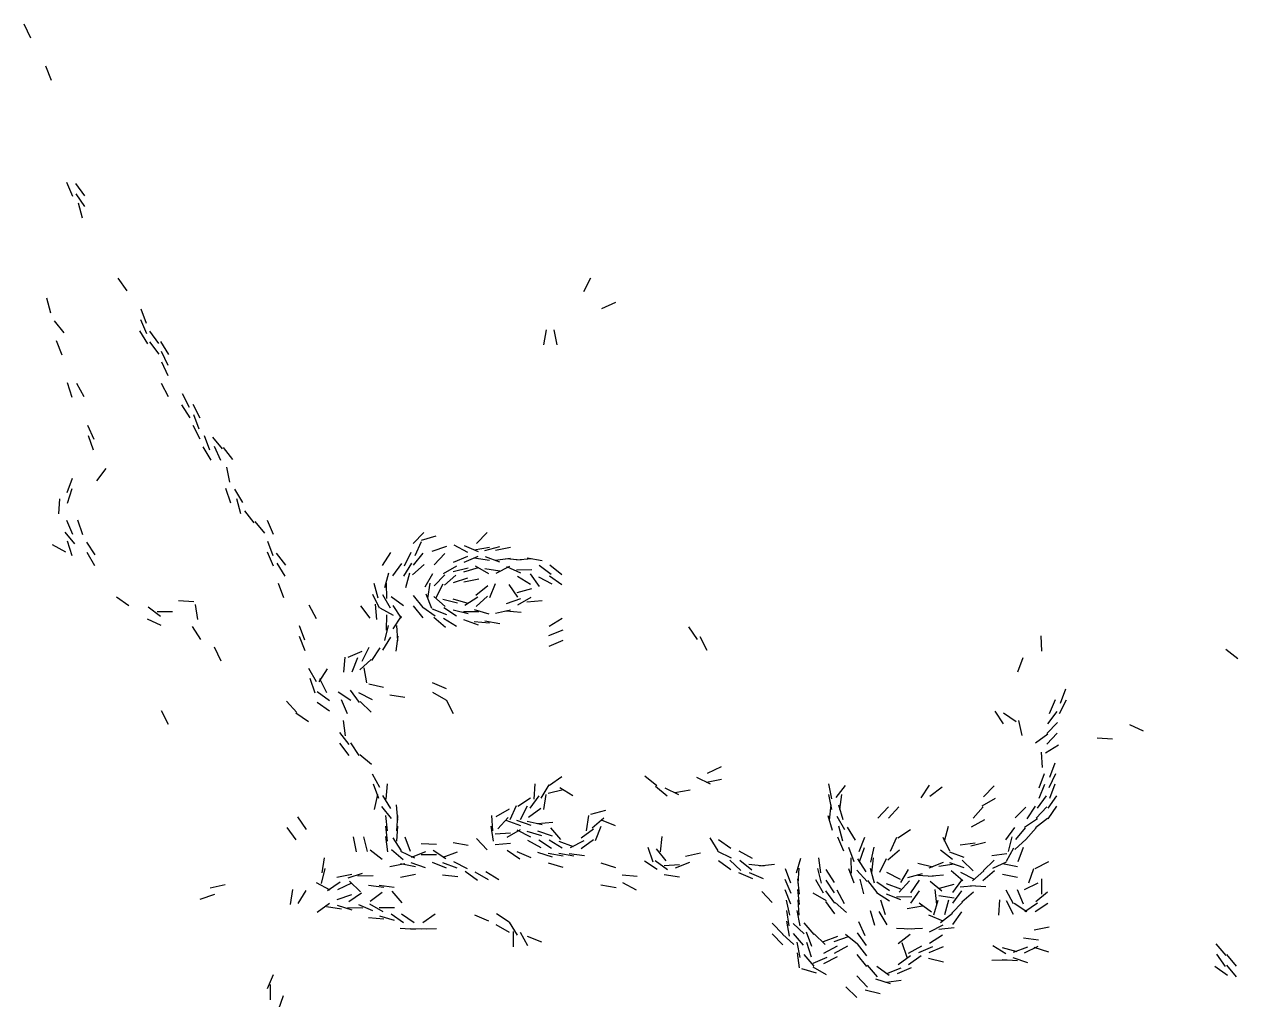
# Model space of a CAD drawing. Extents: x -664598 to -661481, y -979343 to -976126.
# Drawn here: x -663523.5 to -663293.7, y -978468.7 to -978283.9 of the extents above; entities that cross this region are included whole.
import ezdxf

# ---------------------------------------------------------------- set-up
doc = ezdxf.new("R2010")
doc.units = 0

msp = doc.modelspace()

# ---------------------------------------------------------------- linework, layer by layer
at = {"layer": 'CLIFF'}
for p, q in [((-663522.248, -978286.545), (-663523.512, -978283.935)), ((-663518.357, -978294.592), (-663519.403, -978291.888)), ((-663514.304, -978316.571), (-663515.456, -978313.909)), ((-663512.02, -978316.407), (-663513.74, -978314.073)), ((-663512.053, -978318.431), (-663513.707, -978316.049)), ((-663512.5, -978320.639), (-663513.26, -978317.841)), ((-663504.045, -978334.426), (-663505.715, -978332.054)), ((-663417.551, -978334.525), (-663416.209, -978331.955)), ((-663518.492, -978338.637), (-663519.268, -978335.843)), ((-663500.364, -978340.595), (-663501.396, -978337.885)), ((-663411.553, -978336.656), (-663414.207, -978337.824)), ((-663515.962, -978342.363), (-663517.798, -978340.117)), ((-663500.333, -978342.583), (-663501.427, -978339.897)), ((-663500.13, -978344.481), (-663501.63, -978341.999)), ((-663498.005, -978344.396), (-663499.755, -978342.084)), ((-663425.139, -978344.667), (-663424.621, -978341.813)), ((-663422.594, -978344.662), (-663423.166, -978341.818)), ((-663516.33, -978346.582), (-663517.43, -978343.898)), ((-663497.997, -978346.39), (-663499.763, -978344.09)), ((-663496.111, -978346.469), (-663497.649, -978344.011)), ((-663496.243, -978348.542), (-663497.517, -978345.938)), ((-663496.267, -978350.554), (-663497.493, -978347.926)), ((-663514.438, -978354.621), (-663515.322, -978351.859)), ((-663512.191, -978354.516), (-663513.569, -978351.964)), ((-663496.221, -978354.532), (-663497.539, -978351.948)), ((-663492.232, -978356.537), (-663493.528, -978353.943)), ((-663492.085, -978358.453), (-663493.675, -978356.027)), ((-663490.221, -978358.532), (-663491.539, -978355.948)), ((-663490.367, -978360.596), (-663491.393, -978357.884)), ((-663510.279, -978362.56), (-663511.481, -978359.92)), ((-663490.209, -978362.525), (-663491.551, -978359.955)), ((-663510.388, -978364.604), (-663511.372, -978361.876)), ((-663488.345, -978364.588), (-663489.415, -978361.892)), ((-663485.95, -978364.353), (-663487.81, -978362.127)), ((-663488.151, -978366.493), (-663489.609, -978363.987)), ((-663486.281, -978366.56), (-663487.479, -978363.92)), ((-663483.995, -978366.388), (-663485.765, -978364.092)), ((-663509.762, -978370.391), (-663507.998, -978368.089)), ((-663484.614, -978370.665), (-663485.146, -978367.815)), ((-663515.406, -978372.591), (-663514.354, -978369.889)), ((-663515.302, -978374.627), (-663514.458, -978371.853)), ((-663484.405, -978374.61), (-663485.355, -978371.87)), ((-663482.14, -978374.487), (-663483.62, -978371.993)), ((-663516.976, -978376.687), (-663516.784, -978373.793)), ((-663482.481, -978376.634), (-663483.279, -978373.846)), ((-663479.989, -978378.384), (-663481.771, -978376.096)), ((-663514.312, -978380.574), (-663515.448, -978377.906)), ((-663512.412, -978380.612), (-663513.348, -978377.868)), ((-663477.946, -978380.349), (-663479.814, -978378.131)), ((-663476.31, -978380.573), (-663477.45, -978377.907)), ((-663513.966, -978382.365), (-663515.794, -978380.115)), ((-663514.416, -978384.614), (-663515.344, -978381.866)), ((-663510.07, -978384.443), (-663511.69, -978382.037)), ((-663476.365, -978384.596), (-663477.395, -978381.884)), ((-663449.89, -978382.28), (-663447.87, -978380.2)), ((-663449.471, -978384.564), (-663448.289, -978381.916)), ((-663448.265, -978381.671), (-663445.495, -978380.809)), ((-663437.873, -978382.296), (-663435.887, -978380.184)), ((-663515.612, -978383.943), (-663518.148, -978382.537)), ((-663510.135, -978386.484), (-663511.625, -978383.996)), ((-663476.302, -978386.57), (-663477.458, -978383.91)), ((-663473.993, -978386.387), (-663475.767, -978384.093)), ((-663455.651, -978386.468), (-663454.109, -978384.012)), ((-663451.538, -978386.532), (-663450.222, -978383.948)), ((-663449.779, -978386.378), (-663447.981, -978384.102)), ((-663446.25, -978383.715), (-663443.51, -978382.765)), ((-663445.868, -978386.301), (-663443.892, -978384.179)), ((-663442.149, -978382.538), (-663439.611, -978383.942)), ((-663440.208, -978382.657), (-663437.552, -978383.823)), ((-663438.311, -978383.476), (-663435.449, -978383.004)), ((-663436.275, -978383.634), (-663433.485, -978382.846)), ((-663434.303, -978383.52), (-663431.457, -978382.96)), ((-663474.125, -978388.478), (-663475.635, -978386.002)), ((-663453.711, -978388.428), (-663452.049, -978386.052)), ((-663451.649, -978388.469), (-663450.111, -978386.011)), ((-663449.974, -978388.192), (-663447.786, -978386.288)), ((-663444.134, -978387.968), (-663441.626, -978386.512)), ((-663442.21, -978385.818), (-663439.55, -978384.662)), ((-663440.266, -978387.666), (-663437.494, -978386.814)), ((-663440.221, -978385.79), (-663437.539, -978384.69)), ((-663438.313, -978385.017), (-663435.447, -978385.463)), ((-663438.129, -978386.503), (-663435.631, -978387.977)), ((-663436.232, -978384.715), (-663433.528, -978385.765)), ((-663434.32, -978385.408), (-663431.44, -978385.072)), ((-663434.166, -978387.909), (-663431.594, -978386.571)), ((-663432.324, -978385.106), (-663429.436, -978385.374)), ((-663432.213, -978386.668), (-663429.547, -978387.812)), ((-663430.323, -978385.38), (-663427.437, -978385.1)), ((-663428.307, -978384.985), (-663425.453, -978385.495)), ((-663426.033, -978386.361), (-663423.727, -978388.119)), ((-663424.011, -978386.332), (-663421.749, -978388.148)), ((-663455.252, -978390.641), (-663454.508, -978387.839)), ((-663451.282, -978390.633), (-663450.478, -978387.847)), ((-663447.61, -978390.493), (-663446.15, -978387.987)), ((-663445.895, -978390.276), (-663443.865, -978388.204)), ((-663443.967, -978390.2), (-663441.793, -978388.28)), ((-663442.285, -978387.597), (-663439.475, -978386.883)), ((-663442.257, -978389.695), (-663439.503, -978388.785)), ((-663440.3, -978389.533), (-663437.46, -978388.947)), ((-663436.314, -978387.025), (-663433.446, -978387.455)), ((-663430.33, -978387.25), (-663427.43, -978387.23)), ((-663430.107, -978388.467), (-663427.653, -978390.013)), ((-663427.717, -978388.056), (-663426.043, -978390.424)), ((-663426.171, -978388.579), (-663423.589, -978389.901)), ((-663424.068, -978388.408), (-663421.692, -978390.072)), ((-663474.369, -978392.597), (-663475.391, -978389.883)), ((-663456.524, -978392.646), (-663457.236, -978389.834)), ((-663454.861, -978392.69), (-663454.899, -978389.79)), ((-663447.111, -978392.672), (-663446.649, -978389.808)), ((-663445.544, -978392.529), (-663444.216, -978389.951)), ((-663435.756, -978390.324), (-663438.004, -978392.156)), ((-663434.323, -978389.901), (-663435.437, -978392.579)), ((-663430.069, -978392.442), (-663431.691, -978390.038)), ((-663427.486, -978390.84), (-663430.274, -978391.64)), ((-663503.684, -978394.06), (-663506.076, -978392.42)), ((-663491.432, -978393.313), (-663494.328, -978393.167)), ((-663456.248, -978394.545), (-663457.512, -978391.935)), ((-663454.17, -978394.504), (-663455.59, -978391.976)), ((-663451.722, -978394.113), (-663454.038, -978392.367)), ((-663447.979, -978394.376), (-663449.781, -978392.104)), ((-663446.363, -978394.595), (-663447.397, -978391.885)), ((-663443.783, -978394.188), (-663445.977, -978392.292)), ((-663441.474, -978393.596), (-663444.286, -978392.884)), ((-663439.486, -978393.639), (-663442.274, -978392.841)), ((-663437.649, -978392.474), (-663440.111, -978394.006)), ((-663435.805, -978392.267), (-663437.955, -978394.213)), ((-663429.519, -978392.741), (-663432.241, -978393.739)), ((-663427.621, -978392.521), (-663430.139, -978393.959)), ((-663425.435, -978393.119), (-663428.325, -978393.361)), ((-663497.735, -978396.13), (-663500.025, -978394.35)), ((-663495.43, -978395.237), (-663498.33, -978395.243)), ((-663490.675, -978396.675), (-663491.085, -978393.805)), ((-663468.194, -978396.518), (-663469.566, -978393.962)), ((-663458.003, -978396.395), (-663459.757, -978394.085)), ((-663456.751, -978396.684), (-663457.009, -978393.796)), ((-663453.609, -978395.938), (-663456.151, -978394.542)), ((-663454.918, -978398.69), (-663454.842, -978395.79)), ((-663452.071, -978396.443), (-663453.689, -978394.037)), ((-663453.656, -978398.465), (-663452.104, -978396.015)), ((-663447.966, -978396.366), (-663449.794, -978394.114)), ((-663445.693, -978396.072), (-663448.067, -978394.408)), ((-663443.529, -978395.767), (-663446.231, -978394.713)), ((-663441.668, -978396.035), (-663444.092, -978394.445)), ((-663439.471, -978395.584), (-663442.289, -978394.896)), ((-663437.43, -978395.245), (-663440.33, -978395.235)), ((-663435.49, -978395.653), (-663438.27, -978394.827)), ((-663431.465, -978394.925), (-663434.295, -978395.555)), ((-663429.435, -978395.358), (-663432.325, -978395.122)), ((-663497.561, -978397.843), (-663500.199, -978396.637)), ((-663490.107, -978400.467), (-663491.653, -978398.013)), ((-663470.369, -978400.597), (-663471.391, -978397.883)), ((-663455.209, -978400.652), (-663454.551, -978397.828)), ((-663452.769, -978400.686), (-663452.991, -978397.794)), ((-663443.773, -978398.176), (-663445.987, -978396.304)), ((-663441.659, -978398.021), (-663444.101, -978396.459)), ((-663437.512, -978397.72), (-663440.248, -978396.76)), ((-663435.434, -978397.346), (-663438.326, -978397.134)), ((-663433.449, -978397.473), (-663436.311, -978397.007)), ((-663421.649, -978396.473), (-663424.111, -978398.007)), ((-663396.056, -978400.433), (-663397.704, -978398.047)), ((-663470.347, -978402.589), (-663471.413, -978399.891)), ((-663455.638, -978402.476), (-663454.122, -978400.004)), ((-663453.067, -978402.678), (-663452.693, -978399.802)), ((-663421.531, -978398.708), (-663424.229, -978399.772)), ((-663421.55, -978400.663), (-663424.21, -978401.817)), ((-663394.203, -978402.522), (-663395.557, -978399.958)), ((-663330.82, -978402.689), (-663330.94, -978399.791)), ((-663486.247, -978404.545), (-663487.513, -978401.935)), ((-663462.201, -978403.838), (-663459.559, -978402.642)), ((-663459.529, -978404.536), (-663458.231, -978401.944)), ((-663457.669, -978404.456), (-663456.091, -978402.024)), ((-663293.738, -978404.134), (-663296.022, -978402.346)), ((-663463.03, -978406.682), (-663462.73, -978403.798)), ((-663461.44, -978406.577), (-663460.32, -978403.903)), ((-663459.943, -978406.226), (-663457.817, -978404.254)), ((-663335.393, -978406.596), (-663334.367, -978403.884)), ((-663468.155, -978408.496), (-663469.605, -978405.984)), ((-663467.655, -978408.465), (-663466.105, -978406.015)), ((-663458.633, -978408.669), (-663459.127, -978405.811)), ((-663468.413, -978410.613), (-663469.347, -978407.867)), ((-663466.228, -978410.535), (-663467.532, -978407.945)), ((-663455.469, -978409.575), (-663458.291, -978408.905)), ((-663443.542, -978409.799), (-663446.218, -978408.681)), ((-663465.694, -978412.074), (-663468.066, -978410.406)), ((-663461.661, -978412.025), (-663464.099, -978410.455)), ((-663462.301, -978414.57), (-663463.459, -978411.91)), ((-663460.032, -978412.416), (-663461.728, -978410.064)), ((-663457.587, -978411.895), (-663460.173, -978410.585)), ((-663451.448, -978411.466), (-663454.312, -978411.014)), ((-663443.615, -978411.95), (-663446.145, -978410.53)), ((-663442.204, -978414.523), (-663443.556, -978411.957)), ((-663328.309, -978411.907), (-663329.451, -978414.573)), ((-663326.215, -978411.951), (-663327.545, -978414.529)), ((-663326.377, -978409.88), (-663327.383, -978412.6)), ((-663496.229, -978416.535), (-663497.531, -978413.945)), ((-663471.906, -978414.314), (-663473.854, -978412.166)), ((-663469.69, -978416.068), (-663472.07, -978414.412)), ((-663465.688, -978414.066), (-663468.072, -978412.414)), ((-663457.84, -978414.251), (-663459.92, -978412.229)), ((-663338.06, -978416.436), (-663339.7, -978414.044)), ((-663335.687, -978416.064), (-663338.073, -978414.416)), ((-663328.019, -978414.073), (-663329.741, -978416.407)), ((-663462.711, -978418.68), (-663463.049, -978415.8)), ((-663334.543, -978418.65), (-663335.217, -978415.83)), ((-663327.87, -978416.199), (-663329.89, -978418.281)), ((-663311.56, -978417.84), (-663314.2, -978416.64)), ((-663461.979, -978420.376), (-663463.781, -978418.104)), ((-663329.721, -978418.369), (-663332.039, -978420.111)), ((-663327.898, -978418.174), (-663329.862, -978420.306)), ((-663462.018, -978422.406), (-663463.742, -978420.074)), ((-663460.091, -978422.456), (-663461.669, -978420.024)), ((-663327.648, -978420.476), (-663330.112, -978422.004)), ((-663317.432, -978419.313), (-663320.328, -978419.167)), ((-663457.763, -978424.165), (-663459.997, -978422.315)), ((-663330.963, -978421.792), (-663330.797, -978424.688)), ((-663391.574, -978424.609), (-663394.186, -978425.871)), ((-663330.388, -978425.876), (-663331.372, -978428.604)), ((-663328.245, -978425.936), (-663329.515, -978428.544)), ((-663328.392, -978423.875), (-663329.368, -978426.605)), ((-663456.21, -978428.526), (-663457.55, -978425.954)), ((-663456.353, -978430.591), (-663457.407, -978427.889)), ((-663455, -978430.685), (-663454.76, -978427.795)), ((-663426.966, -978430.687), (-663426.794, -978427.793)), ((-663425.623, -978430.485), (-663424.137, -978427.995)), ((-663424.066, -978428.074), (-663421.694, -978426.406)), ((-663403.751, -978428.15), (-663406.009, -978426.33)), ((-663393.586, -978427.895), (-663396.174, -978426.585)), ((-663391.459, -978426.95), (-663394.301, -978427.53)), ((-663370.606, -978430.664), (-663371.154, -978427.816)), ((-663369.773, -978430.383), (-663367.987, -978428.097)), ((-663353.678, -978430.451), (-663352.082, -978428.029)), ((-663341.891, -978430.279), (-663339.869, -978428.201)), ((-663330.334, -978427.897), (-663331.426, -978430.583)), ((-663328.368, -978427.883), (-663329.392, -978430.597)), ((-663457.217, -978432.65), (-663456.543, -978429.83)), ((-663454.131, -978432.481), (-663455.629, -978429.999)), ((-663430.078, -978432.057), (-663427.682, -978430.423)), ((-663427.736, -978432.411), (-663426.024, -978430.069)), ((-663425.102, -978432.673), (-663424.658, -978429.807)), ((-663424.287, -978429.589), (-663421.473, -978428.891)), ((-663422.109, -978428.471), (-663419.651, -978430.009)), ((-663401.761, -978430.162), (-663403.999, -978428.318)), ((-663399.577, -978429.876), (-663402.183, -978428.604)), ((-663397.452, -978428.99), (-663400.308, -978429.49)), ((-663370.577, -978432.658), (-663371.183, -978429.822)), ((-663369.062, -978432.678), (-663368.698, -978429.802)), ((-663352.033, -978430.12), (-663349.727, -978428.36)), ((-663342.132, -978431.972), (-663339.628, -978430.508)), ((-663330.016, -978430.075), (-663331.744, -978432.405)), ((-663328.056, -978430.047), (-663329.704, -978432.433)), ((-663453.985, -978434.381), (-663455.775, -978432.099)), ((-663452.757, -978434.685), (-663453.003, -978431.795)), ((-663434.135, -978433.967), (-663431.625, -978432.513)), ((-663431.475, -978434.562), (-663430.285, -978431.918)), ((-663429.552, -978434.525), (-663428.208, -978431.955)), ((-663428.058, -978434.085), (-663425.702, -978432.395)), ((-663371.015, -978434.684), (-663370.745, -978431.796)), ((-663368.468, -978434.63), (-663369.292, -978431.85)), ((-663361.877, -978434.293), (-663359.883, -978432.187)), ((-663359.873, -978434.297), (-663357.887, -978432.183)), ((-663343.841, -978434.326), (-663341.919, -978432.154)), ((-663333.851, -978432.219), (-663335.909, -978434.261)), ((-663332.065, -978432.041), (-663333.695, -978434.439)), ((-663329.883, -978432.187), (-663331.877, -978434.293)), ((-663328.048, -978432.053), (-663329.712, -978434.427)), ((-663470.043, -978436.424), (-663471.717, -978434.056)), ((-663454.708, -978436.68), (-663455.052, -978433.8)), ((-663452.954, -978436.688), (-663452.806, -978433.792)), ((-663434.77, -978436.686), (-663434.99, -978433.794)), ((-663433.849, -978436.318), (-663431.911, -978434.162)), ((-663429.514, -978435.727), (-663432.246, -978434.753)), ((-663427.507, -978435.707), (-663430.253, -978434.773)), ((-663425.467, -978435.568), (-663428.293, -978434.912)), ((-663423.436, -978435.106), (-663426.324, -978435.374)), ((-663416.652, -978433.808), (-663417.108, -978436.672)), ((-663413.485, -978432.845), (-663416.275, -978433.635)), ((-663413.791, -978434.283), (-663415.969, -978436.197)), ((-663411.536, -978435.784), (-663414.224, -978434.696)), ((-663370.494, -978436.638), (-663371.266, -978433.842)), ((-663368.163, -978436.5), (-663369.597, -978433.98)), ((-663344.152, -978435.937), (-663341.608, -978434.543)), ((-663331.677, -978434.43), (-663334.083, -978436.05)), ((-663329.736, -978434.348), (-663332.024, -978436.132)), ((-663472.026, -978438.412), (-663473.734, -978436.068)), ((-663454.734, -978438.683), (-663455.026, -978435.797)), ((-663452.97, -978438.687), (-663452.79, -978435.793)), ((-663434.644, -978438.671), (-663435.116, -978435.809)), ((-663431.432, -978437.173), (-663434.328, -978437.307)), ((-663429.614, -978436.533), (-663432.146, -978437.947)), ((-663427.591, -978437.904), (-663430.169, -978436.576)), ((-663425.49, -978437.651), (-663428.27, -978436.829)), ((-663423.504, -978437.699), (-663426.256, -978436.781)), ((-663421.928, -978438.334), (-663423.832, -978436.146)), ((-663415.714, -978436.377), (-663418.046, -978438.103)), ((-663414.327, -978435.9), (-663415.433, -978438.58)), ((-663368.487, -978438.636), (-663369.273, -978435.844)), ((-663366.146, -978438.491), (-663367.614, -978435.989)), ((-663358.088, -978438.042), (-663355.672, -978436.438)), ((-663349.268, -978438.637), (-663348.492, -978435.843)), ((-663336.036, -978436.061), (-663337.724, -978438.419)), ((-663333.968, -978436.113), (-663335.792, -978438.367)), ((-663331.913, -978436.159), (-663333.847, -978438.321)), ((-663460.595, -978440.662), (-663461.165, -978437.818)), ((-663458.522, -978440.645), (-663459.238, -978437.835)), ((-663454.698, -978440.679), (-663455.062, -978437.801)), ((-663452.103, -978440.464), (-663453.657, -978438.016)), ((-663450.355, -978440.592), (-663451.405, -978437.888)), ((-663445.432, -978439.322), (-663448.328, -978439.158)), ((-663439.449, -978439.474), (-663442.311, -978439.006)), ((-663435.884, -978440.294), (-663437.876, -978438.186)), ((-663431.435, -978439.121), (-663434.325, -978439.359)), ((-663425.611, -978439.942), (-663428.149, -978438.538)), ((-663423.661, -978440.025), (-663426.099, -978438.455)), ((-663421.636, -978439.985), (-663424.124, -978438.495)), ((-663419.521, -978439.745), (-663422.239, -978438.735)), ((-663417.585, -978438.588), (-663420.175, -978439.892)), ((-663415.707, -978438.388), (-663418.053, -978440.092)), ((-663403.04, -978440.681), (-663402.72, -978437.799)), ((-663392.109, -978440.468), (-663393.651, -978438.012)), ((-663389.694, -978440.074), (-663392.066, -978438.406)), ((-663368.328, -978440.581), (-663369.432, -978437.899)), ((-663365.394, -978440.596), (-663364.366, -978437.884)), ((-663359.468, -978440.565), (-663358.292, -978437.915)), ((-663348.246, -978440.544), (-663349.514, -978437.936)), ((-663343.443, -978439.048), (-663346.317, -978439.432)), ((-663341.47, -978438.903), (-663344.29, -978439.577)), ((-663336.535, -978437.832), (-663337.225, -978440.648)), ((-663333.814, -978438.257), (-663335.946, -978440.223)), ((-663467.117, -978444.67), (-663466.643, -978441.81)), ((-663455.728, -978442.121), (-663458.032, -978440.359)), ((-663451.763, -978442.165), (-663453.997, -978440.315)), ((-663449.565, -978441.851), (-663452.195, -978440.629)), ((-663447.533, -978440.703), (-663450.227, -978441.777)), ((-663445.43, -978441.225), (-663448.33, -978441.255)), ((-663443.665, -978442.032), (-663446.095, -978440.448)), ((-663441.513, -978440.756), (-663444.247, -978441.724)), ((-663429.682, -978442.057), (-663432.078, -978440.423)), ((-663427.552, -978441.822), (-663430.208, -978440.658)), ((-663423.494, -978441.665), (-663426.266, -978440.815)), ((-663421.453, -978441.497), (-663424.307, -978440.983)), ((-663419.449, -978441.471), (-663422.311, -978441.009)), ((-663417.442, -978441.428), (-663420.318, -978441.052)), ((-663404.415, -978442.613), (-663405.345, -978439.867)), ((-663401.963, -978442.363), (-663403.797, -978440.117)), ((-663395.468, -978440.912), (-663398.292, -978441.568)), ((-663389.583, -978441.888), (-663392.177, -978440.592)), ((-663385.611, -978441.942), (-663388.149, -978440.538)), ((-663377.299, -978444.628), (-663376.461, -978441.852)), ((-663372.675, -978444.675), (-663373.085, -978441.805)), ((-663366.378, -978442.6), (-663367.382, -978439.88)), ((-663366.849, -978444.69), (-663366.911, -978441.79)), ((-663364.097, -978444.46), (-663365.663, -978442.02)), ((-663365.378, -978442.602), (-663364.382, -978439.878)), ((-663363.18, -978442.659), (-663362.58, -978439.821)), ((-663363.044, -978444.681), (-663362.716, -978441.799)), ((-663361.537, -978444.533), (-663360.223, -978441.947)), ((-663359.992, -978442.171), (-663357.768, -978440.309)), ((-663347.722, -978442.112), (-663350.038, -978440.368)), ((-663345.515, -978441.731), (-663348.245, -978440.749)), ((-663337.443, -978441.048), (-663340.317, -978441.432)), ((-663336.169, -978439.976), (-663337.591, -978442.504)), ((-663334.389, -978439.876), (-663335.371, -978442.604)), ((-663467.227, -978446.648), (-663466.533, -978443.832)), ((-663451.456, -978442.965), (-663454.304, -978443.515)), ((-663449.46, -978443.533), (-663452.3, -978442.947)), ((-663447.508, -978443.708), (-663450.252, -978442.772)), ((-663443.541, -978443.796), (-663446.219, -978442.684)), ((-663441.521, -978443.746), (-663444.239, -978442.734)), ((-663439.588, -978443.898), (-663442.172, -978442.582)), ((-663421.491, -978443.656), (-663424.269, -978442.824)), ((-663411.499, -978443.681), (-663414.261, -978442.799)), ((-663403.668, -978444.035), (-663406.092, -978442.445)), ((-663401.691, -978444.07), (-663404.069, -978442.41)), ((-663399.434, -978443.138), (-663402.326, -978443.342)), ((-663397.526, -978442.721), (-663400.234, -978443.759)), ((-663389.722, -978444.112), (-663392.038, -978442.368)), ((-663387.831, -978444.241), (-663389.929, -978442.239)), ((-663385.743, -978444.14), (-663388.017, -978442.34)), ((-663383.44, -978443.408), (-663386.32, -978443.072)), ((-663381.438, -978443.091), (-663384.322, -978443.389)), ((-663378.362, -978446.594), (-663379.398, -978443.886)), ((-663376.996, -978446.685), (-663376.764, -978443.795)), ((-663372.526, -978446.646), (-663373.234, -978443.834)), ((-663370.111, -978446.469), (-663371.649, -978444.011)), ((-663366.353, -978446.591), (-663367.407, -978443.889)), ((-663363.923, -978446.329), (-663365.837, -978444.151)), ((-663362.49, -978446.637), (-663363.27, -978443.843)), ((-663356.138, -978443.995), (-663357.622, -978446.485)), ((-663351.477, -978443.605), (-663354.283, -978442.875)), ((-663349.545, -978442.675), (-663352.215, -978443.805)), ((-663347.445, -978443.032), (-663350.315, -978443.448)), ((-663345.512, -978443.722), (-663348.248, -978442.758)), ((-663345.768, -978446.17), (-663347.992, -978444.31)), ((-663343.837, -978444.248), (-663345.923, -978442.232)), ((-663341.785, -978444.29), (-663343.975, -978446.19)), ((-663339.779, -978444.296), (-663341.981, -978446.184)), ((-663339.84, -978442.23), (-663341.92, -978444.25)), ((-663337.558, -978442.645), (-663340.202, -978443.835)), ((-663335.461, -978443.539), (-663338.299, -978442.941)), ((-663332.384, -978443.877), (-663333.376, -978446.603)), ((-663329.601, -978442.556), (-663332.159, -978443.924)), ((-663465.604, -978447.929), (-663468.156, -978446.551)), ((-663463.686, -978446.418), (-663466.074, -978448.062)), ((-663461.46, -978444.946), (-663464.3, -978445.534)), ((-663461.577, -978446.605), (-663464.183, -978447.875)), ((-663459.499, -978444.797), (-663462.261, -978445.683)), ((-663459.822, -978448.231), (-663461.938, -978446.249)), ((-663457.431, -978445.195), (-663460.329, -978445.285)), ((-663449.46, -978444.948), (-663452.3, -978445.532)), ((-663441.439, -978445.403), (-663444.321, -978445.077)), ((-663437.704, -978446.088), (-663440.056, -978444.392)), ((-663435.622, -978445.961), (-663438.138, -978444.519)), ((-663433.649, -978446.006), (-663436.111, -978444.474)), ((-663407.434, -978445.353), (-663410.326, -978445.127)), ((-663407.614, -978447.946), (-663410.146, -978446.534)), ((-663399.446, -978445.453), (-663402.314, -978445.027)), ((-663385.545, -978445.805), (-663388.215, -978444.675)), ((-663383.548, -978445.812), (-663386.212, -978444.668)), ((-663378.327, -978448.58), (-663379.433, -978445.9)), ((-663376.715, -978448.681), (-663377.045, -978445.799)), ((-663372.144, -978448.489), (-663373.616, -978445.991)), ((-663370.066, -978448.44), (-663371.694, -978446.04)), ((-663364.544, -978448.651), (-663365.216, -978445.829)), ((-663361.984, -978448.38), (-663363.776, -978446.1)), ((-663359.673, -978448.044), (-663362.087, -978446.436)), ((-663357.593, -978445.907), (-663360.167, -978444.573)), ((-663355.914, -978446.158), (-663357.846, -978448.322)), ((-663353.48, -978444.863), (-663356.28, -978445.617)), ((-663354.081, -978446.03), (-663355.679, -978448.45)), ((-663351.433, -978445.339), (-663354.327, -978445.141)), ((-663349.436, -978445.108), (-663352.324, -978445.372)), ((-663349.753, -978448.152), (-663352.007, -978446.328)), ((-663346.02, -978446.072), (-663347.74, -978448.408)), ((-663343.585, -978445.892), (-663346.175, -978444.588)), ((-663335.459, -978445.529), (-663338.301, -978444.951)), ((-663331.583, -978446.592), (-663334.177, -978447.888)), ((-663330.886, -978445.79), (-663330.874, -978448.69)), ((-663487.518, -978448.744), (-663490.242, -978449.736)), ((-663485.469, -978446.904), (-663488.291, -978447.576)), ((-663473.087, -978450.675), (-663472.673, -978447.805)), ((-663471.643, -978450.473), (-663470.117, -978448.007)), ((-663464.252, -978449.71), (-663461.508, -978448.77)), ((-663462.076, -978450.06), (-663459.684, -978448.42)), ((-663455.442, -978447.429), (-663458.318, -978447.051)), ((-663455.717, -978448.374), (-663458.043, -978450.106)), ((-663453.441, -978447.42), (-663456.319, -978447.06)), ((-663451.927, -978450.333), (-663453.833, -978448.147)), ((-663411.451, -978447.485), (-663414.309, -978446.995)), ((-663381.885, -978450.295), (-663383.875, -978448.185)), ((-663378.354, -978450.591), (-663379.406, -978447.889)), ((-663376.709, -978450.68), (-663377.051, -978447.8)), ((-663371.627, -978449.97), (-663374.133, -978448.51)), ((-663370.011, -978450.401), (-663371.749, -978448.079)), ((-663368.183, -978450.512), (-663369.577, -978447.968)), ((-663359.651, -978450.01), (-663362.109, -978448.47)), ((-663357.524, -978447.752), (-663360.236, -978446.728)), ((-663357.528, -978449.763), (-663360.232, -978448.717)), ((-663354.056, -978448.047), (-663355.704, -978450.433)), ((-663350.712, -978450.68), (-663351.048, -978447.8)), ((-663347.474, -978446.885), (-663350.286, -978447.595)), ((-663346.034, -978448.063), (-663347.726, -978450.417)), ((-663343.437, -978447.094), (-663346.323, -978447.386)), ((-663343.78, -978448.295), (-663345.98, -978450.185)), ((-663341.433, -978447.33), (-663344.327, -978447.15)), ((-663336.198, -978450.52), (-663337.562, -978447.96)), ((-663334.309, -978450.573), (-663335.451, -978447.907)), ((-663329.769, -978448.308), (-663331.991, -978450.172)), ((-663468.043, -978452.107), (-663465.717, -978450.373)), ((-663466.312, -978451.009), (-663463.448, -978451.471)), ((-663464.265, -978450.81), (-663461.495, -978451.67)), ((-663462.329, -978451.193), (-663459.431, -978451.287)), ((-663460.213, -978450.67), (-663457.547, -978451.81)), ((-663458.144, -978450.53), (-663455.616, -978451.95)), ((-663378.574, -978452.657), (-663379.186, -978449.823)), ((-663376.77, -978452.686), (-663376.99, -978449.794)), ((-663370.014, -978452.403), (-663371.746, -978450.077)), ((-663367.789, -978452.195), (-663369.971, -978450.285)), ((-663360.445, -978452.623), (-663361.315, -978449.857)), ((-663355.431, -978449.198), (-663358.329, -978449.282)), ((-663353.452, -978450.989), (-663356.308, -978451.491)), ((-663351.701, -978452.084), (-663354.059, -978450.396)), ((-663351.312, -978452.624), (-663350.448, -978449.856)), ((-663347.446, -978449.454), (-663350.314, -978449.026)), ((-663348.504, -978449.84), (-663349.256, -978452.64)), ((-663345.857, -978450.213), (-663347.903, -978452.267)), ((-663338.96, -978452.688), (-663338.8, -978449.792)), ((-663336.212, -978452.527), (-663337.548, -978449.953)), ((-663333.669, -978452.037), (-663336.091, -978450.443)), ((-663331.682, -978450.423), (-663334.078, -978452.057)), ((-663329.666, -978450.447), (-663332.094, -978452.033)), ((-663458.326, -978453.133), (-663455.434, -978453.347)), ((-663456.33, -978451.25), (-663453.43, -978451.23)), ((-663456.271, -978452.829), (-663453.489, -978453.651)), ((-663454.064, -978452.403), (-663451.696, -978454.077)), ((-663452.066, -978452.405), (-663449.694, -978454.075)), ((-663448.066, -978454.075), (-663445.694, -978452.405)), ((-663435.543, -978453.802), (-663438.217, -978452.678)), ((-663431.665, -978454.032), (-663434.095, -978452.448)), ((-663378.674, -978454.675), (-663379.086, -978451.805)), ((-663376.61, -978454.665), (-663377.15, -978451.815)), ((-663362.46, -978454.628), (-663363.3, -978451.852)), ((-663360.137, -978454.485), (-663361.623, -978451.995)), ((-663349.545, -978453.805), (-663352.215, -978452.675)), ((-663347.741, -978452.342), (-663350.019, -978454.138)), ((-663346.036, -978452.061), (-663347.724, -978454.419)), ((-663452.328, -978455.16), (-663449.432, -978455.32)), ((-663450.33, -978455.23), (-663447.43, -978455.25)), ((-663448.33, -978455.277), (-663445.43, -978455.203)), ((-663431.619, -978455.957), (-663434.141, -978454.523)), ((-663430.102, -978456.463), (-663431.658, -978454.017)), ((-663430.901, -978458.69), (-663430.859, -978455.79)), ((-663379.875, -978456.285), (-663381.885, -978454.195)), ((-663378.612, -978456.665), (-663379.148, -978453.815)), ((-663375.818, -978456.228), (-663377.942, -978454.252)), ((-663373.949, -978456.352), (-663375.811, -978454.128)), ((-663364.293, -978456.566), (-663365.467, -978453.914)), ((-663355.431, -978455.3), (-663358.329, -978455.18)), ((-663353.431, -978455.183), (-663356.329, -978455.297)), ((-663349.602, -978454.555), (-663352.158, -978455.925)), ((-663347.441, -978455.065), (-663350.319, -978455.415)), ((-663329.46, -978454.944), (-663332.3, -978455.536)), ((-663428.181, -978458.51), (-663429.579, -978455.97)), ((-663425.539, -978457.791), (-663428.221, -978456.689)), ((-663379.87, -978458.281), (-663381.89, -978456.199)), ((-663377.814, -978458.223), (-663379.946, -978456.257)), ((-663375.933, -978458.338), (-663377.827, -978456.142)), ((-663376.623, -978460.667), (-663377.137, -978457.813)), ((-663374.385, -978458.603), (-663375.375, -978455.877)), ((-663374.442, -978460.622), (-663375.318, -978457.858)), ((-663371.846, -978458.257), (-663373.914, -978456.223)), ((-663369.524, -978456.726), (-663372.236, -978457.754)), ((-663367.512, -978456.758), (-663370.248, -978457.722)), ((-663365.767, -978458.169), (-663367.993, -978456.311)), ((-663363.996, -978460.389), (-663365.764, -978458.091)), ((-663364.055, -978458.432), (-663365.705, -978456.048)), ((-663355.74, -978456.344), (-663358.02, -978458.136)), ((-663357.352, -978457.869), (-663356.408, -978460.611)), ((-663349.665, -978456.449), (-663352.095, -978458.031)), ((-663331.444, -978457.442), (-663334.316, -978457.038)), ((-663376.693, -978462.678), (-663377.067, -978459.802)), ((-663373.943, -978462.347), (-663375.817, -978460.133)), ((-663369.608, -978458.544), (-663372.152, -978459.936)), ((-663367.619, -978458.525), (-663370.141, -978459.955)), ((-663363.978, -978462.376), (-663365.782, -978460.104)), ((-663355.705, -978460.391), (-663358.055, -978462.089)), ((-663353.604, -978458.552), (-663356.156, -978459.928)), ((-663353.708, -978460.386), (-663356.052, -978462.094)), ((-663351.546, -978458.671), (-663354.214, -978459.809)), ((-663349.54, -978458.685), (-663352.22, -978459.795)), ((-663337.65, -978460.008), (-663340.11, -978458.472)), ((-663335.474, -978459.594), (-663338.286, -978458.886)), ((-663333.531, -978458.707), (-663336.229, -978459.773)), ((-663331.571, -978458.617), (-663334.189, -978459.863)), ((-663329.493, -978459.664), (-663332.267, -978458.816)), ((-663295.94, -978460.344), (-663297.82, -978458.136)), ((-663296.038, -978462.421), (-663297.722, -978460.059)), ((-663293.948, -978462.35), (-663295.812, -978460.13)), ((-663371.55, -978460.663), (-663374.21, -978461.817)), ((-663371.614, -978463.947), (-663374.146, -978462.533)), ((-663369.591, -978460.576), (-663372.169, -978461.904)), ((-663361.923, -978464.329), (-663363.837, -978462.151)), ((-663359.713, -978464.101), (-663362.047, -978462.379)), ((-663357.536, -978462.696), (-663360.224, -978463.784)), ((-663355.543, -978462.678), (-663358.217, -978463.802)), ((-663349.472, -978461.588), (-663352.288, -978460.892)), ((-663337.43, -978461.218), (-663340.33, -978461.262)), ((-663335.434, -978461.347), (-663338.326, -978461.133)), ((-663333.503, -978461.695), (-663336.257, -978460.785)), ((-663295.702, -978464.086), (-663298.058, -978462.394)), ((-663293.941, -978464.345), (-663295.819, -978462.135)), ((-663477.462, -978466.568), (-663476.298, -978463.912)), ((-663373.485, -978463.635), (-663376.275, -978462.845)), ((-663363.873, -978466.283), (-663365.887, -978464.197)), ((-663359.503, -978465.694), (-663362.257, -978464.786)), ((-663476.875, -978468.69), (-663476.885, -978465.79)), ((-663365.837, -978468.247), (-663367.923, -978466.233)), ((-663361.471, -978467.584), (-663364.289, -978466.896)), ((-663357.442, -978465.056), (-663360.318, -978465.424)), ((-663475.346, -978470.613), (-663474.414, -978467.867))]:
    msp.add_line(p, q, dxfattribs=at)

doc.saveas('drawing.dxf')
